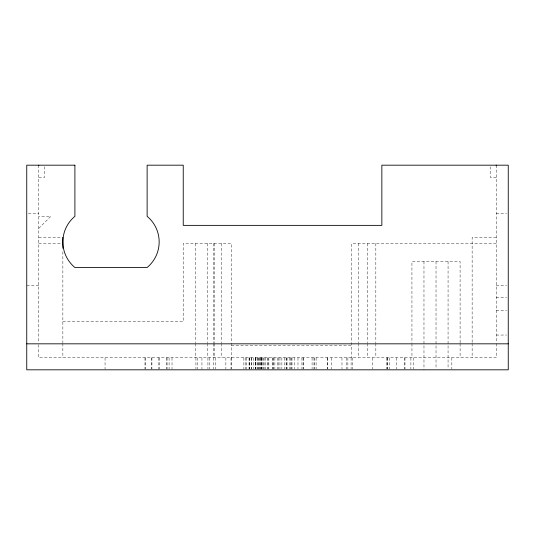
<?xml version="1.0" encoding="UTF-8"?>
<svg xmlns="http://www.w3.org/2000/svg" width="535" height="535" viewBox="0 0 535 535"><rect width="100%" height="100%" fill="white"/><g stroke="black" fill="none" stroke-linecap="round" stroke-linejoin="round"><path stroke-width="0.4" stroke-dasharray="2.67 2.01" d="M38.787 228.378L50.825 216.341L38.787 216.341M38.787 177.219L44.806 177.219L44.806 166.786M496.212 177.219L490.194 177.219L490.194 166.786M28.355 213.331L38.787 213.331M496.212 213.331L506.645 213.331M38.787 237.406L62.862 237.406M496.212 237.406L472.137 237.406L472.137 342.734M38.787 243.425L62.033 243.425M496.212 243.425L351.762 243.425L351.762 357.781M26.75 285.556L38.787 285.556M496.212 285.556L506.645 285.556M496.212 297.594L506.645 297.594M496.212 310.701L506.645 310.701M62.862 321.669L183.237 321.669L183.237 243.425L231.387 243.425L231.387 357.781M496.212 335.044L506.645 335.044M231.387 345.744L351.762 345.744M496.212 165.181L496.212 342.774M496.212 343.57L496.212 357.781L38.787 357.781L38.787 343.57M472.137 343.57L472.137 357.781M460.1 342.841L460.1 261.481L411.93 261.481L411.95 342.841M460.1 343.671L460.1 357.781M451.841 357.781L451.841 369.016M448.062 261.481L448.062 368.983M436.025 261.481L436.025 368.983M423.974 261.481L423.974 369.819M413.294 357.781L413.294 369.016M411.95 343.671L411.95 357.781M410.887 357.781L410.887 369.016M404.988 357.781L404.988 369.016M404.801 357.781L404.801 369.016M396.328 357.781L396.328 369.016M389.239 357.781L389.239 369.016M387.654 357.781L387.654 369.016M387.447 357.781L387.447 369.016M386.805 357.781L386.805 369.016M375.837 243.425L375.837 342.754M375.837 343.59L375.837 357.781M372.748 357.781L372.748 369.016M367.451 243.425L367.451 342.754M367.451 343.59L367.451 357.781M358.269 243.425L358.269 342.754M358.269 343.59L358.269 357.781M352.752 357.781L352.752 369.016M351.094 357.781L351.094 369.016M347.877 357.781L347.877 369.016M346.272 357.781L346.272 369.016M341.979 357.781L341.979 369.016M331.459 357.781L331.459 369.016M327.681 357.781L327.681 369.016M327.494 357.781L327.494 369.016M316.105 357.781L316.105 369.016M314.687 357.781L314.687 369.016M313.985 357.781L313.985 369.016M312.079 357.781L312.079 369.016M303.345 357.781L303.345 369.016M303.104 357.781L303.104 369.016M301.934 357.781L301.934 369.016M297.988 357.781L297.988 369.016M294.357 357.781L294.357 369.016M291.996 357.781L291.996 369.016M291.635 357.781L291.635 369.016M290.505 357.781L290.505 369.016M289.843 357.781L289.843 369.016M287.061 357.781L287.061 369.016M286.753 357.781L286.753 369.016M286.111 357.781L286.111 369.016M284.694 357.781L284.694 369.016M281.871 357.781L281.871 369.016M279.959 357.781L279.959 369.016M278.809 357.781L278.782 369.016M277.464 357.781L277.464 369.016M274.883 357.781L274.883 369.016M273.151 357.781L273.151 369.016M273.037 357.781L273.037 369.016M272.395 357.781L272.395 369.016M268.858 357.781L268.858 369.016M268.068 357.781L268.068 369.016M267.44 357.781L267.44 369.016M265.788 357.781L265.788 369.016M264.036 357.781L264.036 369.016M263.862 357.781L263.862 369.016M262.17 357.781L262.17 369.016M261.254 357.781L261.254 369.016M261.16 357.781L261.16 369.016M261.1 357.781L261.1 369.016M260.853 357.781L260.853 369.016M259.95 357.781L259.95 369.016M259.127 357.781L259.127 369.016M258.151 357.781L258.151 369.016M258.03 357.781L258.03 369.016M257.636 357.781L257.636 369.016M255.924 357.781L255.924 369.016M255.777 357.781L255.83 369.016M255.616 357.781L255.616 369.016M255.376 357.781L255.376 369.016M253.777 357.781L253.777 369.016M251.751 357.781L251.751 369.016M251.691 357.781L251.691 369.016M249.791 357.781L249.791 369.016M249.731 357.781L249.731 369.016M249.063 357.781L249.063 369.016M246.675 357.781L246.675 369.016M245.779 357.781L245.779 369.016M243.88 357.781L243.88 369.016M231.28 357.781L231.28 369.016M231.02 357.781L231.02 369.016M225.87 357.781L225.87 369.016M221.45 243.425L221.45 342.754M221.45 343.59L221.45 357.781M215.638 357.781L215.638 369.016M214.341 243.425L214.341 342.754M214.341 343.59L214.341 357.781M213.719 357.781L213.719 369.016M213.224 243.425L213.224 342.754M213.224 343.59L213.224 357.781M209.74 357.781L209.74 369.016M207.928 357.781L207.928 369.016M207.312 243.425L207.312 342.754M207.312 343.59L207.312 357.781M201.942 357.781L201.942 369.016M197.703 357.781L197.703 369.016M195.924 357.781L195.924 369.016M195.275 243.425L195.275 342.754M195.275 343.59L195.275 357.781M172.016 357.781L172.016 369.016M169.087 357.781L169.087 369.016M167.067 357.781L167.067 369.016M166.813 357.781L166.813 369.016M159.082 357.781L159.082 369.016M158.948 357.781L158.948 369.016M151.92 357.781L151.92 369.016M151.699 357.781L151.699 369.016M145.52 357.781L145.52 369.016M144.978 357.781L144.978 369.016M105.054 357.781L105.054 369.016M62.862 251.751L62.862 342.734M62.862 343.57L62.862 357.781M38.787 165.181L38.787 342.754"/><path stroke-width="0.8" d="M26.75 343.831L508.25 343.831M496.212 165.181L496.212 165.596M62.862 237.406L62.862 248.273M38.787 165.181L38.787 165.596M74.9 165.181L26.75 165.181L26.75 369.819L508.25 369.819L508.25 165.181L381.856 165.181L381.856 225.369L183.237 225.369L183.237 165.181L147.125 165.181L147.125 216.341A33.197 33.197 0 0 1 147.125 267.5L74.9 267.5A33.197 33.197 0 0 1 74.9 216.341L74.9 165.181"/></g></svg>
